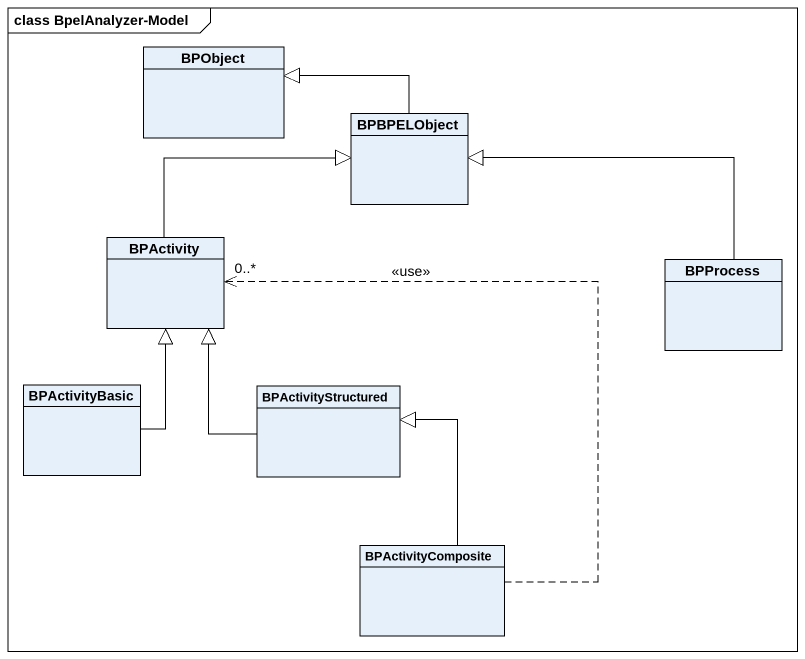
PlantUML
@startuml
mainframe class BpelAnalyzer-Model
hide circle
hide empty members
class BPObject
class BPBPELObject
class BPActivity
class BPProcess
class BPActivityBasic
class BPActivityStructured
class BPActivityComposite
BPBPELObject -left-|> BPObject
BPActivity -right-|> BPBPELObject
BPProcess -left-|> BPBPELObject
BPActivityBasic -up-|> BPActivity
BPActivityStructured -up-|> BPActivity
BPActivityComposite .up.> "0..*" BPActivity : <<use>>
BPActivityComposite -up-|> BPActivityStructured
@enduml
